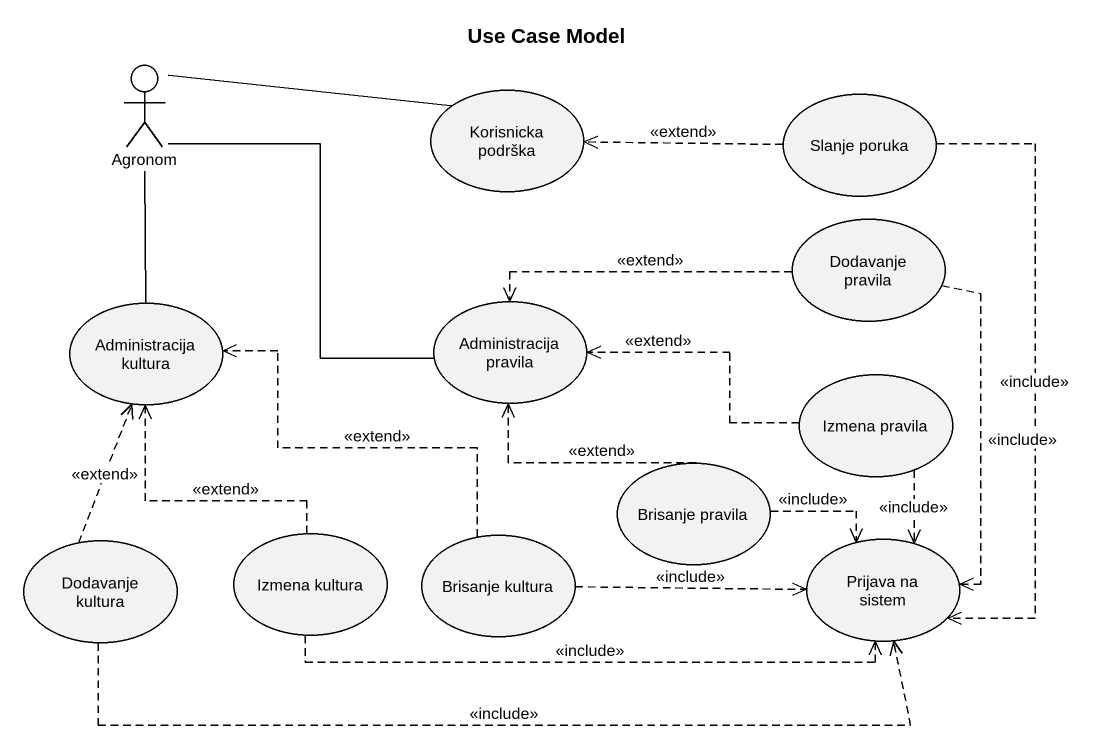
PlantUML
@startuml
title Use Case Model
actor Agronom
usecase "Korisnicka podrška" as Korisnicka_podrška
usecase "Slanje poruka" as Slanje_poruka
usecase "Dodavanje pravila" as Dodavanje_pravila
usecase "Administracija kultura" as Administracija_kultura
usecase "Administracija pravila" as Administracija_pravila
usecase "Izmena pravila" as Izmena_pravila
usecase "Brisanje pravila" as Brisanje_pravila
usecase "Dodavanje kultura" as Dodavanje_kultura
usecase "Izmena kultura" as Izmena_kultura
usecase "Brisanje kultura" as Brisanje_kultura
usecase "Prijava na sistem" as Prijava_na_sistem
Agronom -right- Korisnicka_podrška
Agronom -- Administracija_kultura
Agronom -- Administracija_pravila
Slanje_poruka .left.> Korisnicka_podrška : <<extend>>
Slanje_poruka ..> Prijava_na_sistem : <<include>>
Dodavanje_pravila .left.> Administracija_pravila : <<extend>>
Dodavanje_pravila ..> Prijava_na_sistem : <<include>>
Izmena_pravila .left.> Administracija_pravila : <<extend>>
Izmena_pravila ..> Prijava_na_sistem : <<include>>
Brisanje_pravila .up.> Administracija_pravila : <<extend>>
Brisanje_pravila .right.> Prijava_na_sistem : <<include>>
Dodavanje_kultura .up.> Administracija_kultura : <<extend>>
Dodavanje_kultura .right.> Prijava_na_sistem : <<include>>
Izmena_kultura .up.> Administracija_kultura : <<extend>>
Izmena_kultura .right.> Prijava_na_sistem : <<include>>
Brisanje_kultura .up.> Administracija_kultura : <<extend>>
Brisanje_kultura .right.> Prijava_na_sistem : <<include>>
@enduml
